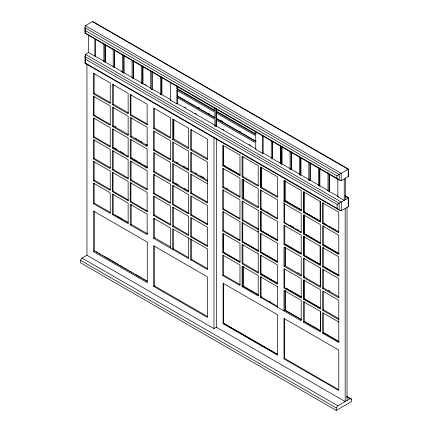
<?xml version="1.0" encoding="UTF-8"?>
<svg xmlns="http://www.w3.org/2000/svg" width="432" height="432" viewBox="0 0 432 432"><rect width="100%" height="100%" fill="white"/><g stroke="black" fill="none" stroke-linecap="round" stroke-linejoin="round"><path stroke-width="0.65" d="M348.235 176.672L348.5 169.139L94.284 22.367L92.421 21.6L85.363 25.672L84.964 27.751L84.964 33.286L339.179 180.052L341.177 180.743L348.235 176.672L348.235 169.295L92.421 21.6M103.869 44.053L103.869 61.414L104.134 61.263L88.56 52.574L85.498 54.346L85.001 56.56L85.001 63.304L339.147 210.033L341.312 210.713L348.235 206.712L348.667 204.536L348.667 197.791L345.168 195.766M346.891 396.403L351.562 399.103L351.562 401.56L336.253 410.4L80.438 262.705L80.438 260.248L82.037 258.093L86.962 255.253L213.964 328.579L216.362 327.191L345.173 401.56L345.173 208.483M336.253 410.4L336.253 407.943L337.851 405.788L349.963 398.795L351.562 399.103M84.964 33.286L85.363 33.053L336.917 178.286L339.179 180.052L339.179 174.523L84.964 27.751L85.363 33.053M85.001 63.304L85.498 63.018M103.869 61.414L113.589 66.717L113.189 66.949L113.189 48.919M113.189 66.949L114.253 67.565L114.653 67.333L123.039 72.176L122.639 72.403L122.639 54.378M120.906 71.404L121.441 71.102M122.639 72.403L123.703 73.019L124.103 72.792L132.489 77.63L132.089 77.863L132.089 60.502M93.35 93.728L110.219 103.469L110.219 82.982L93.35 73.24L93.35 93.728L94.149 93.269L110.441 102.67M132.089 77.863L133.159 78.478L133.558 78.246L141.383 82.766M141.41 65.367L141.41 83.398L141.944 83.09M141.41 83.398L142.474 84.013L143.008 83.705L150.838 88.225M93.35 115.447L110.219 125.188L110.219 105.926L93.35 96.19L93.35 115.447L94.014 115.063L110.306 124.465M112.352 104.701L128.137 113.81L128.137 93.323L112.352 84.208L112.352 104.701L113.281 104.161L128.504 112.946M150.73 70.902L150.73 88.933L151.794 89.548L152.458 89.159L160.288 93.679M160.45 76.205L160.45 94.235L160.85 94.003M160.45 94.235L161.514 94.851L161.914 94.619L171.04 99.889L170.505 100.197L170.505 82.166M130.264 115.042L147.134 124.783L147.134 104.29L130.264 94.554L130.264 115.042L130.928 114.658L147.803 124.394M93.35 137.165L110.219 146.907L110.219 127.645L93.35 117.909L93.35 137.165L94.014 136.782L110.306 146.183M176.899 85.763L176.899 89.008L177.428 88.706L214.871 110.322M112.352 126.419L128.137 135.529L128.137 116.273L112.352 107.158L112.352 126.419L113.281 125.879L128.504 134.665M176.899 90.239L214.915 112.19L214.915 118.114L176.899 96.163L176.899 90.239L177.428 89.932L177.428 95.855L214.871 117.472M176.899 96.163L177.428 95.855M214.871 125.194L177.428 103.577L176.899 103.885L176.899 97.389L177.428 97.087M130.264 136.76L147.134 146.497L147.134 127.24L130.264 117.499L130.264 136.76L131.198 136.22L147.485 145.627M93.35 158.884L110.219 168.626L110.219 149.364L93.35 139.622L93.35 158.884L94.149 158.425L110.441 167.827M112.352 148.133L128.137 157.248L128.137 137.992L112.352 128.876L112.352 148.133L113.152 147.674L128.369 156.46M153.527 128.471L170.397 138.208L170.397 117.72L153.527 107.984L153.527 128.471L154.327 128.007L170.613 137.414M130.264 158.479L147.134 168.215L147.134 148.959L130.264 139.217L130.264 158.479L131.063 158.015L147.35 167.422M93.35 180.603L110.219 190.339L110.219 171.083L93.35 161.341L93.35 180.603L94.149 180.139L110.441 189.545M112.352 169.852L128.137 178.967L128.137 159.705L112.352 150.595L112.352 169.852L113.152 169.393L128.369 178.178M215.984 108.329L215.984 111.575L216.513 111.267L256.241 134.206M215.984 112.806L255.712 135.74L255.712 141.664L215.984 118.724L215.984 112.806L216.513 112.498L216.513 118.422L256.241 141.356M153.527 150.19L170.397 159.926L170.397 140.67L153.527 130.928L153.527 150.19L154.192 149.807L170.478 159.208M172.525 139.439L188.573 148.705L188.573 128.218L172.525 118.951L172.525 139.439L173.459 138.904L188.935 147.836M215.984 118.724L216.513 118.422M176.899 97.389L214.915 119.34L214.915 125.836L215.449 125.528M214.915 125.836L215.984 126.452L216.513 126.144L256.241 149.078M130.264 180.198L147.134 189.934L147.134 170.678L130.264 160.936L130.264 180.198L131.063 179.734L147.35 189.14M112.352 191.57L128.137 200.686L128.137 181.424L112.352 172.314L112.352 191.57L113.017 191.187L128.801 200.302M93.35 203.602L110.219 213.338L110.219 192.802L93.35 183.06L93.35 203.602L94.149 203.137L110.441 212.544M190.706 149.936L207.576 159.678L207.576 139.185L190.706 129.449L190.706 149.936L191.635 149.396L207.344 158.468M153.527 171.909L170.397 181.645L170.397 162.389L153.527 152.647L153.527 171.909L154.327 171.445L170.613 180.851M172.525 161.158L188.573 170.424L188.573 151.168L172.525 141.901L172.525 161.158L173.324 160.699L188.8 169.63M130.264 201.911L147.134 211.653L147.134 192.397L130.264 182.655L130.264 201.911L130.928 201.528L147.803 211.27M112.352 214.569L128.137 223.684L128.137 203.143L112.352 194.033L112.352 214.569L113.152 214.11L128.369 222.896M207.576 183.854L190.706 174.112L190.706 193.374L207.576 203.11L207.576 162.135L190.706 152.393L190.706 171.655L191.635 171.115L207.344 180.187M153.527 193.622L170.397 203.364L170.397 184.108L153.527 174.366L153.527 193.622L154.192 193.239L170.478 202.646M172.525 182.876L188.573 192.143L188.573 172.886L172.525 163.62L172.525 182.876L173.324 182.417L188.8 191.349M222.75 165.764L222.75 145.184L239.965 155.12L239.965 175.7L222.75 165.764L223.549 165.262M130.264 224.91L147.134 234.652L147.134 214.115L130.264 204.374L130.264 224.91L131.198 224.375L147.485 233.777M190.706 193.374L191.506 192.91L207.792 202.316M153.527 215.341L170.397 225.083L170.397 205.826L153.527 196.085L153.527 215.341L154.192 214.958L170.478 224.365M172.525 204.595L188.573 213.862L188.573 194.6L172.525 185.333L172.525 204.595L173.189 204.212L189.243 213.478M215.984 126.452L215.984 119.956L255.712 142.895L255.712 149.386L262.634 153.382L263.164 153.074L271.55 157.918L271.285 158.074L271.285 140.713M93.35 251.559L147.269 282.69L147.269 242.109L93.35 210.978L93.35 251.559L94.414 250.949L147.755 281.74M271.285 158.074L281.005 163.377L281.005 146.016M222.75 187.439L239.965 197.375L239.965 178.162L222.75 168.221L222.75 187.439L223.949 186.748M242.093 176.931L258.201 186.23L258.201 165.65L242.093 156.352L242.093 176.931L242.892 176.467L258.428 185.436M190.706 215.093L207.576 224.829L207.576 205.573L190.706 195.831L190.706 215.093L191.371 214.704L207.657 224.111M280.606 145.579L280.606 163.604L281.005 163.377M172.525 226.314L188.573 235.58L188.573 216.319L172.525 207.052L172.525 226.314L173.324 225.85L188.8 234.787M280.606 163.604L281.669 164.219L282.069 163.993L289.899 168.512M170.397 248.081L170.397 227.939L153.527 218.203L153.527 238.34L154.991 237.497M290.056 151.702L290.056 169.063L290.455 168.831M222.75 209.158L239.965 219.094L239.965 199.832L222.75 189.896L222.75 209.158L223.684 208.618M260.334 187.461L277.544 197.397L277.544 176.818L260.334 166.882L260.334 187.461L261.133 186.997L261.187 167.114M290.056 169.063L291.119 169.679L291.519 169.447L299.349 173.966M242.093 198.607L258.201 207.905L258.201 188.692L242.093 179.388L242.093 198.607L243.427 197.834L243.427 179.285M190.706 236.812L207.576 246.548L207.576 227.291L190.706 217.55L190.706 236.812L191.371 236.423L207.657 245.83M299.376 156.568L299.376 174.598L299.911 174.29M299.376 174.598L300.44 175.214L300.974 174.906L309.361 179.75L308.826 180.052L308.826 162.027M188.8 257.785L173.324 248.848L172.525 249.313L172.525 228.771L207.576 249.01L207.576 269.546L190.706 259.805L190.706 239.269M260.334 209.137L277.544 219.073L277.544 199.854L260.334 189.918L260.334 209.137L261.457 208.553L261.058 208.786L261.058 190.188M222.75 230.877L239.965 240.813L239.965 221.551L222.75 211.615L222.75 230.877L223.42 230.488L240.057 240.095M308.826 180.052L309.895 180.668L310.424 180.36L318.811 185.204L318.411 185.436L318.411 168.075M258.26 210.4L242.093 201.064L242.093 220.325L242.892 219.861L258.428 228.83M301.563 210.19L284.926 200.583L283.991 201.118L301.201 211.054L301.201 190.474L283.991 180.538L283.991 222.793L301.201 232.729L301.201 213.516L283.991 203.58L284.526 203.272M190.706 259.805L191.506 259.346L207.792 268.747M85.363 30.591L336.917 175.829L348.5 169.139M318.411 185.436L319.48 186.052L319.88 185.819L328.266 190.663L327.996 190.814L327.996 172.784M153.527 286.303L207.441 317.434L207.441 276.847L153.527 245.722L153.527 286.303L154.327 285.844L207.662 316.634M258.736 231.773L258.201 232.081L242.093 222.782L242.093 242.044L258.201 251.343L258.736 251.035L242.627 241.736L242.627 222.475M260.334 230.855L277.544 240.791L277.544 221.53L260.334 211.594L260.334 230.855L260.863 230.548L277.501 240.149M222.75 252.596L239.965 262.532L239.965 243.27L222.75 233.334L222.75 252.596L223.285 252.288L239.922 261.889M327.996 190.814L338.251 196.425L337.851 196.657L337.851 179.296M242.093 242.044L242.757 241.655L258.293 250.625M283.991 222.793L284.926 222.259M303.998 191.986L303.998 211.858L304.133 191.905M303.334 212.285L320.506 222.199L320.506 201.62L303.334 191.705L303.334 212.285L304.133 211.826L320.733 221.411M85.439 59.162L85.439 63.05L337.111 208.354L339.147 210.033L339.147 203.288L85.001 56.56L85.439 59.162L337.111 204.46L348.667 197.791M260.334 252.569L277.544 262.51L277.544 243.248L260.334 233.312L260.334 252.569L260.998 252.185L277.636 261.792M260.388 252.607L261.187 252.142L277.825 261.749M258.26 253.838L242.093 244.501L242.093 263.758L242.892 263.299L258.428 272.268M222.75 275.54L239.965 285.476L239.965 264.989L222.75 255.053L222.75 275.54L223.549 275.081L240.187 284.688M283.991 244.512L301.201 254.448L301.201 235.192L283.991 225.256L283.991 244.512L284.791 244.053L301.428 253.66M303.334 233.96L320.506 243.875L320.506 224.662L303.334 214.747L303.334 233.96L303.998 233.577L320.598 243.162M322.634 223.43L338.78 232.751L338.78 212.171L322.634 202.851L322.634 223.43L323.168 223.123L338.737 232.114M303.334 236.423L320.506 246.337L320.506 265.594L303.334 255.679L303.334 236.423L303.998 236.034M260.334 274.288L277.544 284.229L277.544 264.967L260.334 255.031L260.334 274.288L260.998 273.904L277.636 283.511M242.093 286.708L258.201 296.006L258.201 275.519L242.093 266.22L242.093 286.708L243.157 286.092L258.692 295.061M283.991 266.231L301.201 276.167L301.201 256.91L283.991 246.974L283.991 266.231L285.325 265.464L285.325 247.531M303.334 255.679L304.133 255.22L320.242 264.519L303.998 255.296L303.998 236.698M322.634 245.106L338.78 254.426L338.78 235.213L322.634 225.893L322.634 245.106L323.303 244.723L338.872 253.708M277.603 286.718L260.334 276.75L260.334 297.238L261.398 296.622M260.388 297.27L261.457 296.654M283.991 287.95L301.201 297.886L301.201 278.629L283.991 268.693L283.991 287.95L284.656 287.566L301.293 297.173M223.096 323.698L277.544 355.136L277.544 314.707L223.096 283.273L223.096 323.698L223.625 323.395L277.495 354.494M303.334 277.398L320.506 287.312L320.506 268.056L303.334 258.142L303.334 277.398L304.663 276.631M322.634 266.825L338.78 276.145L338.78 256.889L322.634 247.563L322.634 266.825L323.303 266.441L338.872 275.427M304.133 258.341L304.133 276.939L320.242 286.238L320.771 285.93M303.334 299.117L320.506 309.031L320.506 289.775L303.334 279.855L303.334 299.117L303.998 298.733L320.598 308.318M322.634 288.544L338.78 297.864L338.78 278.608L322.634 269.282L322.634 288.544L323.568 288.004L339.136 296.995M338.78 322.04L322.634 312.719L322.634 333.207L338.78 342.533L338.78 300.326L322.634 291.001L322.634 310.262L323.433 309.798L339.007 318.789M303.334 322.061L320.506 331.981L320.506 311.488L303.334 301.574L303.334 322.061L304.398 321.451L320.506 330.75L304.263 321.527L304.263 301.698M322.634 333.207L323.433 332.748L339.007 341.739M283.991 358.862L338.78 390.49L338.78 350.066L283.991 318.433L283.991 358.862L284.656 358.474L338.731 389.696M85.363 25.672L341.177 173.367L341.177 180.743M176.899 89.008L214.915 110.959L214.915 107.714M215.984 111.575L255.712 134.514L255.712 131.263M198.061 107.303L199.228 107.978M208.548 113.357L209.714 114.032M220.671 120.355L222.41 121.36M239.236 131.074L240.397 131.744M344.731 196.015L348.235 198.04L348.235 206.712M145.087 84.44L146.205 85.088M184.669 107.293L185.83 107.968M195.156 113.351L196.322 114.021M222.82 129.319L223.965 129.983M249.188 144.547L250.906 145.541M279.725 162.178L280.843 162.821M337.851 196.657L344.239 200.345L344.239 178.978M170.505 100.197L176.899 103.885M340.146 210.038L341.312 210.713L341.312 202.036L85.498 54.346L85.498 55.539M301.12 209.779L285.055 200.507L285.055 180.587M240.187 174.906L223.549 165.305L223.549 145.384M277.765 196.603L261.133 186.997L261.133 167.081M323.519 222.977L326.387 224.629M329.827 226.616L330.977 227.281M332.122 227.945L333.844 228.938M334.989 229.597L336.139 230.261M337.284 230.926L338.434 231.584M240.057 174.944L223.42 165.337L223.42 145.46M303.998 211.858L320.107 221.157L320.107 201.285M226.244 188.071L227.394 188.735M267.17 211.853L268.315 212.517M258.557 207.036L243.027 198.067L243.027 179.512M290.088 225.239L291.233 225.898M292.383 226.562L293.528 227.227M297.545 229.543L298.69 230.207M305.991 234.419L310.019 236.747M311.17 237.411L312.32 238.075M313.47 238.739L315.198 239.733M316.348 240.397L317.498 241.061M318.649 241.726L319.799 242.39M240.187 196.582L223.549 186.975L223.549 168.426M323.519 244.69L339.007 253.638M261.058 208.786L277.636 218.36M301.163 232.092L284.526 222.485L284.526 203.936M114.809 126.349L115.938 126.997M135.086 138.056L136.831 139.061M137.997 139.736L139.158 140.405M140.324 141.08L142.069 142.085M146.14 144.434L147.301 145.109M195.529 172.951L196.69 173.621M200.761 175.975L204.255 177.989M176.591 162.173L177.736 162.832M183.47 166.142L185.188 167.135M186.332 167.794L187.483 168.458M190.706 171.655L207.576 181.397M284.926 243.977L301.563 253.579M323.519 266.409L339.007 275.351M277.695 240.106L261.058 230.504L261.058 211.243M239.922 218.457L223.285 208.85L223.285 189.589M242.093 220.325L258.26 229.657M113.551 147.49L116.932 149.445M120.312 151.4L121.441 152.048M122.569 152.701L123.698 153.349M174.868 182.898L178.308 184.88M184.615 188.519L185.76 189.184M186.91 189.848L188.055 190.507M131.328 157.912L132.494 158.582M133.655 159.257L137.727 161.606M138.893 162.275L140.638 163.285M141.799 163.955L142.965 164.63M144.126 165.299L147.62 167.314M297.945 272.749L299.09 273.413M328.639 290.471L329.789 291.136M301.563 275.297L284.926 265.691L284.926 247.099M286.643 288.403L288.365 289.397M289.516 290.061L292.955 292.048M294.1 292.712L301.563 297.016M261.187 273.861L277.825 283.468M319.664 307.622L304.133 298.652L304.133 280.06M240.057 261.814L223.42 252.207L223.42 233.615M242.093 263.758L258.26 273.094L258.201 253.8M322.634 310.262L338.78 319.583M285.763 310.538L301.255 319.48M269.46 301.277L270.605 301.936M301.12 319.556L285.055 310.284L285.055 290.455M258.557 295.137L243.027 286.168L243.027 266.344M323.649 332.721L339.142 341.663M277.636 306.461L261.058 296.887L261.058 276.399M260.334 297.238L301.201 320.836L301.201 300.348L283.991 290.407L283.991 310.9L285.19 310.208L285.19 290.38M115.106 214.931L116.235 215.579M117.364 216.232L123.001 219.488M124.124 220.136L125.253 220.79M126.382 221.438L127.51 222.091M170.294 246.796L154.591 237.724L154.591 218.257M153.527 238.34L188.573 258.579L188.573 238.037M223.598 323.222L277.684 354.451M96.255 251.699L97.994 252.704M99.155 253.373L100.316 254.043M102.055 255.047L103.216 255.717M104.377 256.387L118.298 264.427M119.459 265.097L121.198 266.101M122.359 266.771L123.52 267.44M124.681 268.11L126.419 269.114M127.58 269.789L128.741 270.459M129.902 271.129L131.641 272.133M132.802 272.803L133.963 273.472M135.124 274.142L142.085 278.159M143.246 278.829L146.723 280.838M346.459 396.77L349.963 398.795M82.037 258.093L337.851 405.788M80.438 260.248L336.253 407.943M94.284 22.367L96.682 24.057M348.386 202.559L348.667 204.536M348.392 173.507L348.5 174.674M347.036 207.409L347.036 400.486M345.303 178.362L345.303 199.73M337.111 204.46L337.111 208.354M336.917 175.829L336.917 178.286M329.33 174.582L329.33 191.279M329.065 174.069L329.065 191.43M323.568 269.411L323.568 288.004M323.433 291.206L323.433 309.798M323.433 312.919L323.433 332.748M323.303 225.504L323.303 244.723M323.303 247.18L323.303 266.441M323.168 202.543L323.168 223.123M320.371 310.997L320.371 330.826M320.242 267.64L320.242 286.238M320.107 245.338L320.107 264.595M319.88 168.458L319.88 185.819M319.48 168.021L319.48 186.052M310.424 162.999L310.424 180.36M309.895 162.643L309.895 180.668M304.263 214.828L304.263 233.426M304.133 236.623L304.133 255.22M303.998 215.023L303.998 233.577M303.998 280.136L303.998 298.733M300.974 158.209L300.974 174.906M300.44 157.183L300.44 175.214M291.519 152.086L291.519 169.447M291.119 151.648L291.119 169.679M284.926 180.662L284.926 200.583M284.791 225.455L284.791 244.053M284.656 268.969L284.656 287.566M284.656 318.719L284.656 358.474M282.069 146.632L282.069 163.993M281.669 146.858L281.669 164.219M277.544 286.686L277.603 307.206M272.619 141.172L272.619 158.533M272.349 141.323L272.349 158.69M263.164 135.713L263.164 153.074M262.634 135.356L262.634 153.382M260.998 233.593L260.998 252.185M260.998 255.312L260.998 273.904M260.863 211.286L260.863 230.548M258.201 210.362L258.201 251.343M243.157 266.263L243.157 286.092M242.892 156.551L242.892 176.467M242.892 201.269L242.892 219.861M242.892 244.706L242.892 263.299M242.757 222.399L242.757 241.655M223.625 282.965L223.625 323.395M223.549 255.253L223.549 275.081M223.42 211.232L223.42 230.488M223.285 233.69L223.285 252.288M216.513 108.67L216.513 111.267M216.513 119.648L216.513 126.144M216.362 138.823L216.362 327.191M213.964 136.841L213.964 328.579M191.635 129.573L191.635 149.396M191.635 152.523L191.635 171.115M191.506 174.317L191.506 192.91M191.506 238.81L191.506 259.346M191.371 196.112L191.371 214.704M191.371 217.831L191.371 236.423M177.428 86.108L177.428 88.706M177.428 97.735L177.428 103.577M173.858 119.502L173.858 138.629M173.459 119.734L173.459 138.904M173.324 142.101L173.324 160.699M173.324 163.82L173.324 182.417M173.324 207.257L173.324 225.85M173.324 228.976L173.324 248.848M173.189 185.614L173.189 204.212M161.914 77.258L161.914 94.619M161.514 76.82L161.514 94.851M154.327 108.184L154.327 128.007M154.327 152.852L154.327 171.445M154.327 245.921L154.327 285.844M154.192 131.209L154.192 149.807M154.192 173.983L154.192 193.239M154.192 196.366L154.192 214.958M152.458 71.798L152.458 89.159M151.794 71.518L151.794 89.548M143.008 66.344L143.008 83.705M142.474 65.983L142.474 84.013M133.558 60.885L133.558 78.246M133.159 60.448L133.159 78.478M131.198 117.628L131.198 136.22M131.198 204.498L131.198 224.375M131.063 139.423L131.063 158.015M131.063 161.141L131.063 179.734M130.928 94.171L130.928 114.658M130.928 182.272L130.928 201.528M124.103 55.431L124.103 72.792M123.703 54.994L123.703 73.019M114.653 49.972L114.653 67.333M114.253 50.204L114.253 67.565M113.281 84.332L113.281 104.161M113.281 107.282L113.281 125.879M113.152 129.082L113.152 147.674M113.152 150.795L113.152 169.393M113.152 194.233L113.152 214.11M113.017 172.595L113.017 191.187M105.597 44.95L105.597 61.646M105.197 44.512L105.197 61.873M104.933 44.669L104.933 62.03M95.213 39.42L95.213 56.111M94.948 38.902L94.948 56.263M94.414 211.696L94.414 250.949M94.149 73.44L94.149 93.269M94.149 139.828L94.149 158.425M94.149 161.546L94.149 180.139M94.149 183.265L94.149 203.137M94.014 95.807L94.014 115.063M94.014 118.184L94.014 136.782M88.56 35.213L88.56 52.574M86.962 64.19L86.962 255.253"/></g></svg>
